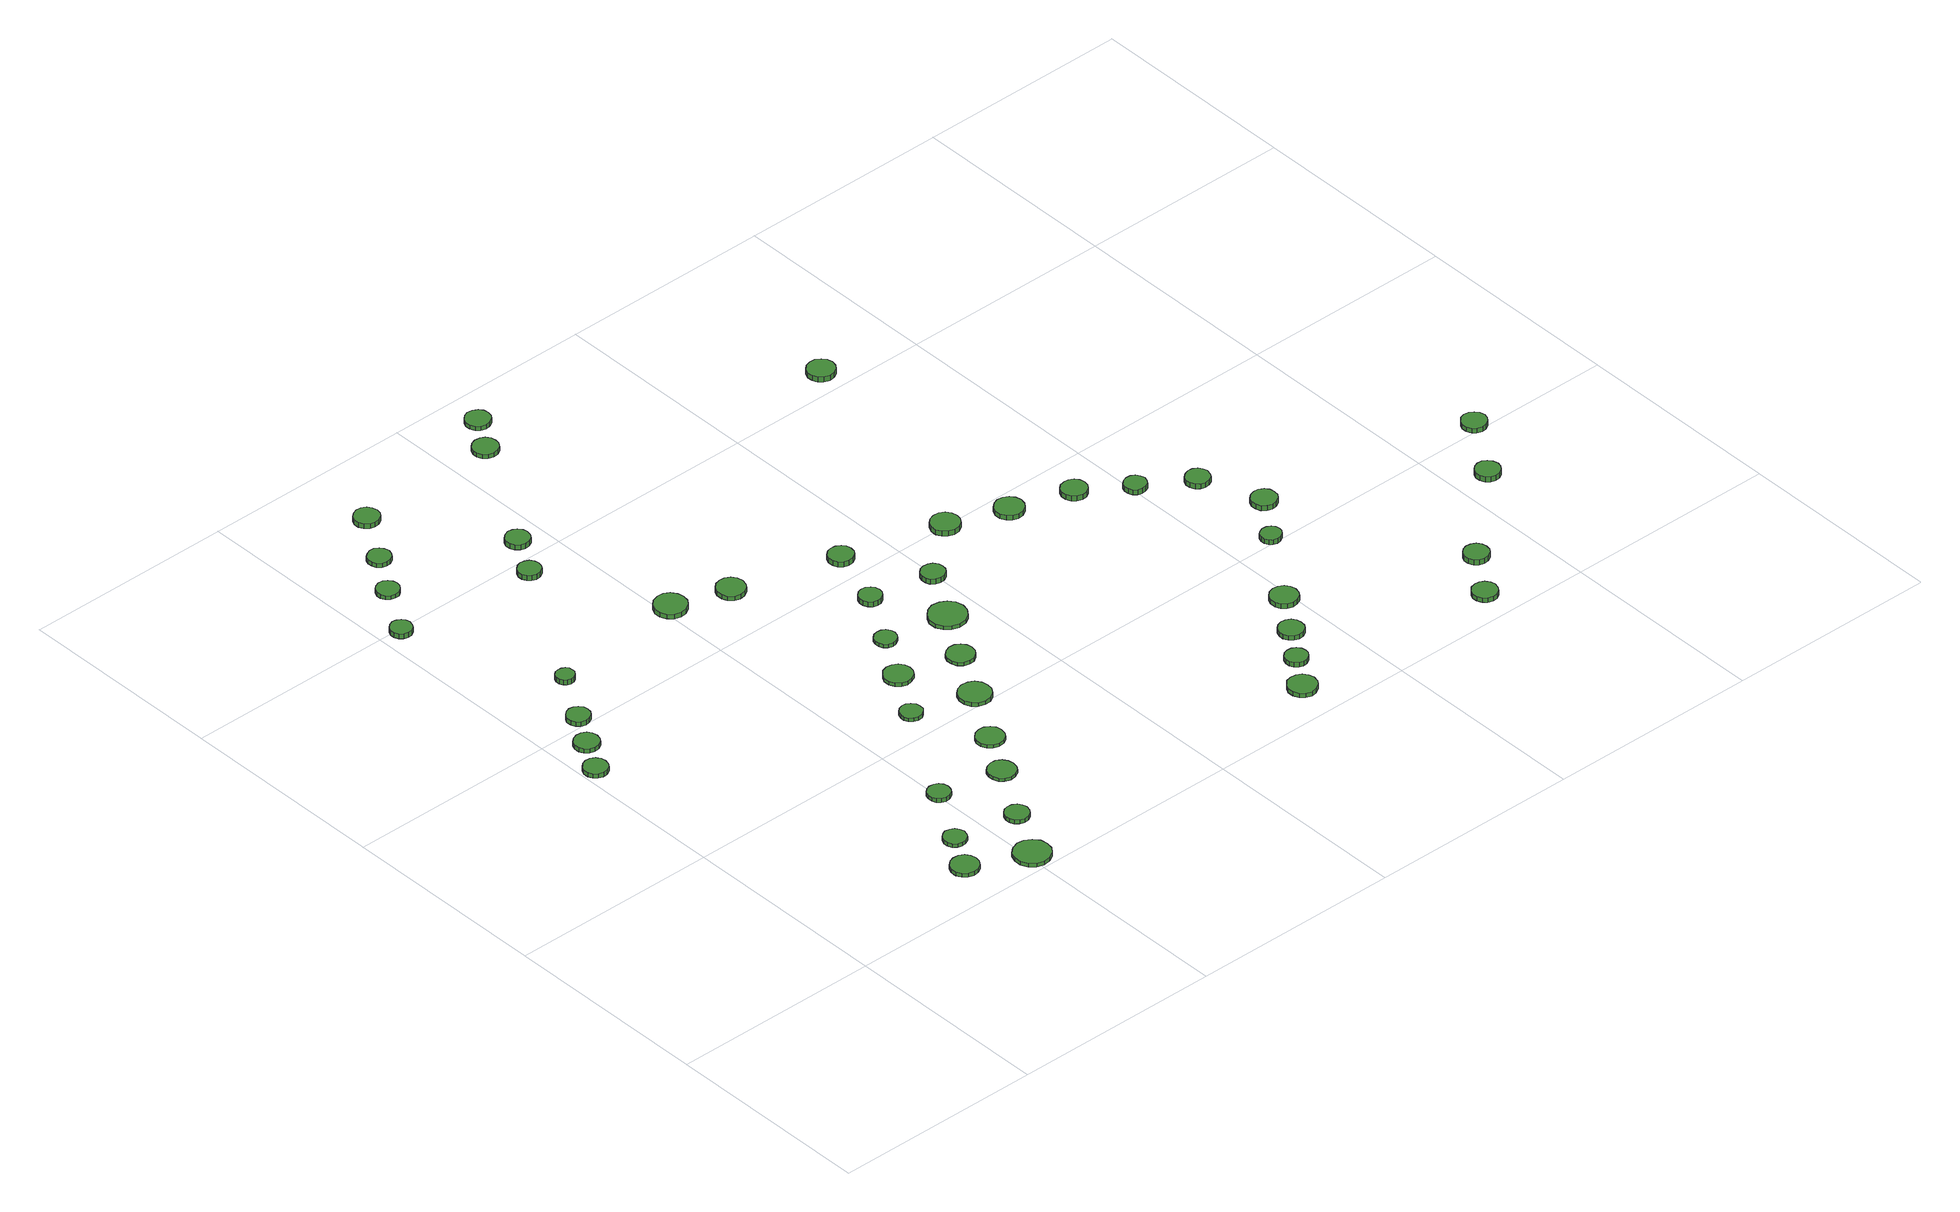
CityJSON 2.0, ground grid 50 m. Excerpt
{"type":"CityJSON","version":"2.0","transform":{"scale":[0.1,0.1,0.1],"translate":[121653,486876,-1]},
"CityObjects":{
"tree1":{"type":"SolitaryVegetationObject","attributes":{"function":"something"},"geometry":[{"type":"MultiSurface","lod":"1","boundaries":[[[0,1,2,3,4,5,6,7,8,9,10,11,12,13,14]],[[15,16,17,18,19,20,21,22,23,24,25,26,27,28,29]],[[0,29,28,1]],[[1,28,27,2]],[[2,27,26,3]],[[3,26,25,4]],[[4,25,24,5]],[[5,24,23,6]],[[6,23,22,7]],[[7,22,21,8]],[[8,21,20,9]],[[9,20,19,10]],[[10,19,18,11]],[[11,18,17,12]],[[12,17,16,13]],[[13,16,15,14]],[[14,15,29,0]]]}]},
"tree2":{"type":"SolitaryVegetationObject","attributes":{"function":"something"},"geometry":[{"type":"MultiSurface","lod":"1","boundaries":[[[30,31,32,33,34,35,36,37,38,39,40,41,42,43,44]],[[45,46,47,48,49,50,51,52,53,54,55,56,57,58,59]],[[30,59,58,31]],[[31,58,57,32]],[[32,57,56,33]],[[33,56,55,34]],[[34,55,54,35]],[[35,54,53,36]],[[36,53,52,37]],[[37,52,51,38]],[[38,51,50,39]],[[39,50,49,40]],[[40,49,48,41]],[[41,48,47,42]],[[42,47,46,43]],[[43,46,45,44]],[[44,45,59,30]]]}]},
"tree3":{"type":"SolitaryVegetationObject","attributes":{"function":"something"},"geometry":[{"type":"MultiSurface","lod":"1","boundaries":[[[60,61,62,63,64,65,66,67,68,69,70,71,72,73,74]],[[75,76,77,78,79,80,81,82,83,84,85,86,87,88,89]],[[60,89,88,61]],[[61,88,87,62]],[[62,87,86,63]],[[63,86,85,64]],[[64,85,84,65]],[[65,84,83,66]],[[66,83,82,67]],[[67,82,81,68]],[[68,81,80,69]],[[69,80,79,70]],[[70,79,78,71]],[[71,78,77,72]],[[72,77,76,73]],[[73,76,75,74]],[[74,75,89,60]]]}]},
"tree4":{"type":"SolitaryVegetationObject","attributes":{"function":"something"},"geometry":[{"type":"MultiSurface","lod":"1","boundaries":[[[90,91,92,93,94,95,96,97,98,99,100,101,102,103,104]],[[105,106,107,108,109,110,111,112,113,114,115,116,117,118,119]],[[90,119,118,91]],[[91,118,117,92]],[[92,117,116,93]],[[93,116,115,94]],[[94,115,114,95]],[[95,114,113,96]],[[96,113,112,97]],[[97,112,111,98]],[[98,111,110,99]],[[99,110,109,100]],[[100,109,108,101]],[[101,108,107,102]],[[102,107,106,103]],[[103,106,105,104]],[[104,105,119,90]]]}]},
"tree5":{"type":"SolitaryVegetationObject","attributes":{"function":"something"},"geometry":[{"type":"MultiSurface","lod":"1","boundaries":[[[120,121,122,123,124,125,126,127,128,129,130,131,132,133,134]],[[135,136,137,138,139,140,141,142,143,144,145,146,147,148,149]],[[120,149,148,121]],[[121,148,147,122]],[[122,147,146,123]],[[123,146,145,124]],[[124,145,144,125]],[[125,144,143,126]],[[126,143,142,127]],[[127,142,141,128]],[[128,141,140,129]],[[129,140,139,130]],[[130,139,138,131]],[[131,138,137,132]],[[132,137,136,133]],[[133,136,135,134]],[[134,135,149,120]]]}]},
"tree6":{"type":"SolitaryVegetationObject","attributes":{"function":"something"},"geometry":[{"type":"MultiSurface","lod":"1","boundaries":[[[150,151,152,153,154,155,156,157,158,159,160,161,162,163,164]],[[165,166,167,168,169,170,171,172,173,174,175,176,177,178,179]],[[150,179,178,151]],[[151,178,177,152]],[[152,177,176,153]],[[153,176,175,154]],[[154,175,174,155]],[[155,174,173,156]],[[156,173,172,157]],[[157,172,171,158]],[[158,171,170,159]],[[159,170,169,160]],[[160,169,168,161]],[[161,168,167,162]],[[162,167,166,163]],[[163,166,165,164]],[[164,165,179,150]]]}]},
"tree7":{"type":"SolitaryVegetationObject","attributes":{"function":"something"},"geometry":[{"type":"MultiSurface","lod":"1","boundaries":[[[180,181,182,183,184,185,186,187,188,189,190,191,192,193,194]],[[195,196,197,198,199,200,201,202,203,204,205,206,207,208,209]],[[180,209,208,181]],[[181,208,207,182]],[[182,207,206,183]],[[183,206,205,184]],[[184,205,204,185]],[[185,204,203,186]],[[186,203,202,187]],[[187,202,201,188]],[[188,201,200,189]],[[189,200,199,190]],[[190,199,198,191]],[[191,198,197,192]],[[192,197,196,193]],[[193,196,195,194]],[[194,195,209,180]]]}]},
"tree8":{"type":"SolitaryVegetationObject","attributes":{"function":"something"},"geometry":[{"type":"MultiSurface","lod":"1","boundaries":[[[210,211,212,213,214,215,216,217,218,219,220,221,222,223,224]],[[225,226,227,228,229,230,231,232,233,234,235,236,237,238,239]],[[210,239,238,211]],[[211,238,237,212]],[[212,237,236,213]],[[213,236,235,214]],[[214,235,234,215]],[[215,234,233,216]],[[216,233,232,217]],[[217,232,231,218]],[[218,231,230,219]],[[219,230,229,220]],[[220,229,228,221]],[[221,228,227,222]],[[222,227,226,223]],[[223,226,225,224]],[[224,225,239,210]]]}]},
"tree9":{"type":"SolitaryVegetationObject","attributes":{"function":"something"},"geometry":[{"type":"MultiSurface","lod":"1","boundaries":[[[240,241,242,243,244,245,246,247,248,249,250,251,252,253,254]],[[255,256,257,258,259,260,261,262,263,264,265,266,267,268,269]],[[240,269,268,241]],[[241,268,267,242]],[[242,267,266,243]],[[243,266,265,244]],[[244,265,264,245]],[[245,264,263,246]],[[246,263,262,247]],[[247,262,261,248]],[[248,261,260,249]],[[249,260,259,250]],[[250,259,258,251]],[[251,258,257,252]],[[252,257,256,253]],[[253,256,255,254]],[[254,255,269,240]]]}]},
"tree10":{"type":"SolitaryVegetationObject","attributes":{"function":"something"},"geometry":[{"type":"MultiSurface","lod":"1","boundaries":[[[270,271,272,273,274,275,276,277,278,279,280,281,282,283,284]],[[285,286,287,288,289,290,291,292,293,294,295,296,297,298,299]],[[270,299,298,271]],[[271,298,297,272]],[[272,297,296,273]],[[273,296,295,274]],[[274,295,294,275]],[[275,294,293,276]],[[276,293,292,277]],[[277,292,291,278]],[[278,291,290,279]],[[279,290,289,280]],[[280,289,288,281]],[[281,288,287,282]],[[282,287,286,283]],[[283,286,285,284]],[[284,285,299,270]]]}]},
"tree11":{"type":"SolitaryVegetationObject","attributes":{"function":"something"},"geometry":[{"type":"MultiSurface","lod":"1","boundaries":[[[300,301,302,303,304,305,306,307,308,309,310,311,312,313,314]],[[315,316,317,318,319,320,321,322,323,324,325,326,327,328,329]],[[300,329,328,301]],[[301,328,327,302]],[[302,327,326,303]],[[303,326,325,304]],[[304,325,324,305]],[[305,324,323,306]],[[306,323,322,307]],[[307,322,321,308]],[[308,321,320,309]],[[309,320,319,310]],[[310,319,318,311]],[[311,318,317,312]],[[312,317,316,313]],[[313,316,315,314]],[[314,315,329,300]]]}]},
"tree12":{"type":"SolitaryVegetationObject","attributes":{"function":"something"},"geometry":[{"type":"MultiSurface","lod":"1","boundaries":[[[330,331,332,333,334,335,336,337,338,339,340,341,342,343,344]],[[345,346,347,348,349,350,351,352,353,354,355,356,357,358,359]],[[330,359,358,331]],[[331,358,357,332]],[[332,357,356,333]],[[333,356,355,334]],[[334,355,354,335]],[[335,354,353,336]],[[336,353,352,337]],[[337,352,351,338]],[[338,351,350,339]],[[339,350,349,340]],[[340,349,348,341]],[[341,348,347,342]],[[342,347,346,343]],[[343,346,345,344]],[[344,345,359,330]]]}]},
"tree13":{"type":"SolitaryVegetationObject","attributes":{"function":"something"},"geometry":[{"type":"MultiSurface","lod":"1","boundaries":[[[360,361,362,363,364,365,366,367,368,369,370,371,372,373,374]],[[375,376,377,378,379,380,381,382,383,384,385,386,387,388,389]],[[360,389,388,361]],[[361,388,387,362]],[[362,387,386,363]],[[363,386,385,364]],[[364,385,384,365]],[[365,384,383,366]],[[366,383,382,367]],[[367,382,381,368]],[[368,381,380,369]],[[369,380,379,370]],[[370,379,378,371]],[[371,378,377,372]],[[372,377,376,373]],[[373,376,375,374]],[[374,375,389,360]]]}]},
"tree14":{"type":"SolitaryVegetationObject","attributes":{"function":"something"},"geometry":[{"type":"MultiSurface","lod":"1","boundaries":[[[390,391,392,393,394,395,396,397,398,399,400,401,402,403,404]],[[405,406,407,408,409,410,411,412,413,414,415,416,417,418,419]],[[390,419,418,391]],[[391,418,417,392]],[[392,417,416,393]],[[393,416,415,394]],[[394,415,414,395]],[[395,414,413,396]],[[396,413,412,397]],[[397,412,411,398]],[[398,411,410,399]],[[399,410,409,400]],[[400,409,408,401]],[[401,408,407,402]],[[402,407,406,403]],[[403,406,405,404]],[[404,405,419,390]]]}]},
"tree15":{"type":"SolitaryVegetationObject","attributes":{"function":"something"},"geometry":[{"type":"MultiSurface","lod":"1","boundaries":[[[420,421,422,423,424,425,426,427,428,429,430,431,432,433,434]],[[435,436,437,438,439,440,441,442,443,444,445,446,447,448,449]],[[420,449,448,421]],[[421,448,447,422]],[[422,447,446,423]],[[423,446,445,424]],[[424,445,444,425]],[[425,444,443,426]],[[426,443,442,427]],[[427,442,441,428]],[[428,441,440,429]],[[429,440,439,430]],[[430,439,438,431]],[[431,438,437,432]],[[432,437,436,433]],[[433,436,435,434]],[[434,435,449,420]]]}]},
"tree16":{"type":"SolitaryVegetationObject","attributes":{"function":"something"},"geometry":[{"type":"MultiSurface","lod":"1","boundaries":[[[450,451,452,453,454,455,456,457,458,459,460,461,462,463,464]],[[465,466,467,468,469,470,471,472,473,474,475,476,477,478,479]],[[450,479,478,451]],[[451,478,477,452]],[[452,477,476,453]],[[453,476,475,454]],[[454,475,474,455]],[[455,474,473,456]],[[456,473,472,457]],[[457,472,471,458]],[[458,471,470,459]],[[459,470,469,460]],[[460,469,468,461]],[[461,468,467,462]],[[462,467,466,463]],[[463,466,465,464]],[[464,465,479,450]]]}]},
"tree17":{"type":"SolitaryVegetationObject","attributes":{"function":"something"},"geometry":[{"type":"MultiSurface","lod":"1","boundaries":[[[480,481,482,483,484,485,486,487,488,489,490,491,492,493,494]],[[495,496,497,498,499,500,501,502,503,504,505,506,507,508,509]],[[480,509,508,481]],[[481,508,507,482]],[[482,507,506,483]],[[483,506,505,484]],[[484,505,504,485]],[[485,504,503,486]],[[486,503,502,487]],[[487,502,501,488]],[[488,501,500,489]],[[489,500,499,490]],[[490,499,498,491]],[[491,498,497,492]],[[492,497,496,493]],[[493,496,495,494]],[[494,495,509,480]]]}]},
"tree18":{"type":"SolitaryVegetationObject","attributes":{"function":"something"},"geometry":[{"type":"MultiSurface","lod":"1","boundaries":[[[510,511,512,513,514,515,516,517,518,519,520,521,522,523,524]],[[525,526,527,528,529,530,531,532,533,534,535,536,537,538,539]],[[510,539,538,511]],[[511,538,537,512]],[[512,537,536,513]],[[513,536,535,514]],[[514,535,534,515]],[[515,534,533,516]],[[516,533,532,517]],[[517,532,531,518]],[[518,531,530,519]],[[519,530,529,520]],[[520,529,528,521]],[[521,528,527,522]],[[522,527,526,523]],[[523,526,525,524]],[[524,525,539,510]]]}]},
"tree19":{"type":"SolitaryVegetationObject","attributes":{"function":"something"},"geometry":[{"type":"MultiSurface","lod":"1","boundaries":[[[540,541,542,543,544,545,546,547,548,549,550,551,552,553,554]],[[555,556,557,558,559,560,561,562,563,564,565,566,567,568,569]],[[540,569,568,541]],[[541,568,567,542]],[[542,567,566,543]],[[543,566,565,544]],[[544,565,564,545]],[[545,564,563,546]],[[546,563,562,547]],[[547,562,561,548]],[[548,561,560,549]],[[549,560,559,550]],[[550,559,558,551]],[[551,558,557,552]],[[552,557,556,553]],[[553,556,555,554]],[[554,555,569,540]]]}]},
"tree20":{"type":"SolitaryVegetationObject","attributes":{"function":"something"},"geometry":[{"type":"MultiSurface","lod":"1","boundaries":[[[570,571,572,573,574,575,576,577,578,579,580,581,582,583,584]],[[585,586,587,588,589,590,591,592,593,594,595,596,597,598,599]],[[570,599,598,571]],[[571,598,597,572]],[[572,597,596,573]],[[573,596,595,574]],[[574,595,594,575]],[[575,594,593,576]],[[576,593,592,577]],[[577,592,591,578]],[[578,591,590,579]],[[579,590,589,580]],[[580,589,588,581]],[[581,588,587,582]],[[582,587,586,583]],[[583,586,585,584]],[[584,585,599,570]]]}]},
"tree21":{"type":"SolitaryVegetationObject","attributes":{"function":"something"},"geometry":[{"type":"MultiSurface","lod":"1","boundaries":[[[600,601,602,603,604,605,606,607,608,609,610,611,612,613,614]],[[615,616,617,618,619,620,621,622,623,624,625,626,627,628,629]],[[600,629,628,601]],[[601,628,627,602]],[[602,627,626,603]],[[603,626,625,604]],[[604,625,624,605]],[[605,624,623,606]],[[606,623,622,607]],[[607,622,621,608]],[[608,621,620,609]],[[609,620,619,610]],[[610,619,618,611]],[[611,618,617,612]],[[612,617,616,613]],[[613,616,615,614]],[[614,615,629,600]]]}]},
"tree22":{"type":"SolitaryVegetationObject","attributes":{"function":"something"},"geometry":[{"type":"MultiSurface","lod":"1","boundaries":[[[630,631,632,633,634,635,636,637,638,639,640,641,642,643,644]],[[645,646,647,648,649,650,651,652,653,654,655,656,657,658,659]],[[630,659,658,631]],[[631,658,657,632]],[[632,657,656,633]],[[633,656,655,634]],[[634,655,654,635]],[[635,654,653,636]],[[636,653,652,637]],[[637,652,651,638]],[[638,651,650,639]],[[639,650,649,640]],[[640,649,648,641]],[[641,648,647,642]],[[642,647,646,643]],[[643,646,645,644]],[[644,645,659,630]]]}]},
"tree23":{"type":"SolitaryVegetationObject","attributes":{"function":"something"},"geometry":[{"type":"MultiSurface","lod":"1","boundaries":[[[660,661,662,663,664,665,666,667,668,669,670,671,672,673,674]],[[675,676,677,678,679,680,681,682,683,684,685,686,687,688,689]],[[660,689,688,661]],[[661,688,687,662]],[[662,687,686,663]],[[663,686,685,664]],[[664,685,684,665]],[[665,684,683,666]],[[666,683,682,667]],[[667,682,681,668]],[[668,681,680,669]],[[669,680,679,670]],[[670,679,678,671]],[[671,678,677,672]],[[672,677,676,673]],[[673,676,675,674]],[[674,675,689,660]]]}]},
"tree24":{"type":"SolitaryVegetationObject","attributes":{"function":"something"},"geometry":[{"type":"MultiSurface","lod":"1","boundaries":[[[690,691,692,693,694,695,696,697,698,699,700,701,702,703,704]],[[705,706,707,708,709,710,711,712,713,714,715,716,717,718,719]],[[690,719,718,691]],[[691,718,717,692]],[[692,717,716,693]],[[693,716,715,694]],[[694,715,714,695]],[[695,714,713,696]],[[696,713,712,697]],[[697,712,711,698]],[[698,711,710,699]],[[699,710,709,700]],[[700,709,708,701]],[[701,708,707,702]],[[702,707,706,703]],[[703,706,705,704]],[[704,705,719,690]]]}]},
"tree25":{"type":"SolitaryVegetationObject","attributes":{"function":"something"},"geometry":[{"type":"MultiSurface","lod":"1","boundaries":[[[720,721,722,723,724,725,726,727,728,729,730,731,732,733,734]],[[735,736,737,738,739,740,741,742,743,744,745,746,747,748,749]],[[720,749,748,721]],[[721,748,747,722]],[[722,747,746,723]],[[723,746,745,724]],[[724,745,744,725]],[[725,744,743,726]],[[726,743,742,727]],[[727,742,741,728]],[[728,741,740,729]],[[729,740,739,730]],[[730,739,738,731]],[[731,738,737,732]],[[732,737,736,733]],[[733,736,735,734]],[[734,735,749,720]]]}]},
"tree26":{"type":"SolitaryVegetationObject","attributes":{"function":"something"},"geometry":[{"type":"MultiSurface","lod":"1","boundaries":[[[750,751,752,753,754,755,756,757,758,759,760,761,762,763,764]],[[765,766,767,768,769,770,771,772,773,774,775,776,777,778,779]],[[750,779,778,751]],[[751,778,777,752]],[[752,777,776,753]],[[753,776,775,754]],[[754,775,774,755]],[[755,774,773,756]],[[756,773,772,757]],[[757,772,771,758]],[[758,771,770,759]],[[759,770,769,760]],[[760,769,768,761]],[[761,768,767,762]],[[762,767,766,763]],[[763,766,765,764]],[[764,765,779,750]]]}]},
"tree27":{"type":"SolitaryVegetationObject","attributes":{"function":"something"},"geometry":[{"type":"MultiSurface","lod":"1","boundaries":[[[780,781,782,783,784,785,786,787,788,789,790,791,792,793,794]],[[795,796,797,798,799,800,801,802,803,804,805,806,807,808,809]],[[780,809,808,781]],[[781,808,807,782]],[[782,807,806,783]],[[783,806,805,784]],[[784,805,804,785]],[[785,804,803,786]],[[786,803,802,787]],[[787,802,801,788]],[[788,801,800,789]],[[789,800,799,790]],[[790,799,798,791]],[[791,798,797,792]],[[792,797,796,793]],[[793,796,795,794]],[[794,795,809,780]]]}]},
"tree28":{"type":"SolitaryVegetationObject","attributes":{"function":"something"},"geometry":[{"type":"MultiSurface","lod":"1","boundaries":[[[810,811,812,813,814,815,816,817,818,819,820,821,822,823,824]],[[825,826,827,828,829,830,831,832,833,834,835,836,837,838,839]],[[810,839,838,811]],[[811,838,837,812]],[[812,837,836,813]],[[813,836,835,814]],[[814,835,834,815]],[[815,834,833,816]],[[816,833,832,817]],[[817,832,831,818]],[[818,831,830,819]],[[819,830,829,820]],[[820,829,828,821]],[[821,828,827,822]],[[822,827,826,823]],[[823,826,825,824]],[[824,825,839,810]]]}]},
"tree29":{"type":"SolitaryVegetationObject","attributes":{"function":"something"},"geometry":[{"type":"MultiSurface","lod":"1","boundaries":[[[840,841,842,843,844,845,846,847,848,849,850,851,852,853,854]],[[855,856,857,858,859,860,861,862,863,864,865,866,867,868,869]],[[840,869,868,841]],[[841,868,867,842]],[[842,867,866,843]],[[843,866,865,844]],[[844,865,864,845]],[[845,864,863,846]],[[846,863,862,847]],[[847,862,861,848]],[[848,861,860,849]],[[849,860,859,850]],[[850,859,858,851]],[[851,858,857,852]],[[852,857,856,853]],[[853,856,855,854]],[[854,855,869,840]]]}]},
"tree30":{"type":"SolitaryVegetationObject","attributes":{"function":"something"},"geometry":[{"type":"MultiSurface","lod":"1","boundaries":[[[870,871,872,873,874,875,876,877,878,879,880,881,882,883,884]],[[885,886,887,888,889,890,891,892,893,894,895,896,897,898,899]],[[870,899,898,871]],[[871,898,897,872]],[[872,897,896,873]],[[873,896,895,874]],[[874,895,894,875]],[[875,894,893,876]],[[876,893,892,877]],[[877,892,891,878]],[[878,891,890,879]],[[879,890,889,880]],[[880,889,888,881]],[[881,888,887,882]],[[882,887,886,883]],[[883,886,885,884]],[[884,885,899,870]]]}]},
"tree31":{"type":"SolitaryVegetationObject","attributes":{"function":"something"},"geometry":[{"type":"MultiSurface","lod":"1","boundaries":[[[900,901,902,903,904,905,906,907,908,909,910,911,912,913,914]],[[915,916,917,918,919,920,921,922,923,924,925,926,927,928,929]],[[900,929,928,901]],[[901,928,927,902]],[[902,927,926,903]],[[903,926,925,904]],[[904,925,924,905]],[[905,924,923,906]],[[906,923,922,907]],[[907,922,921,908]],[[908,921,920,909]],[[909,920,919,910]],[[910,919,918,911]],[[911,918,917,912]],[[912,917,916,913]],[[913,916,915,914]],[[914,915,929,900]]]}]},
"tree32":{"type":"SolitaryVegetationObject","attributes":{"function":"something"},"geometry":[{"type":"MultiSurface","lod":"1","boundaries":[[[930,931,932,933,934,935,936,937,938,939,940,941,942,943,944]],[[945,946,947,948,949,950,951,952,953,954,955,956,957,958,959]],[[930,959,958,931]],[[931,958,957,932]],[[932,957,956,933]],[[933,956,955,934]],[[934,955,954,935]],[[935,954,953,936]],[[936,953,952,937]],[[937,952,951,938]],[[938,951,950,939]],[[939,950,949,940]],[[940,949,948,941]],[[941,948,947,942]],[[942,947,946,943]],[[943,946,945,944]],[[944,945,959,930]]]}]},
"tree33":{"type":"SolitaryVegetationObject","attributes":{"function":"something"},"geometry":[{"type":"MultiSurface","lod":"1","boundaries":[[[960,961,962,963,964,965,966,967,968,969,970,971,972,973,974]],[[975,976,977,978,979,980,981,982,983,984,985,986,987,988,989]],[[960,989,988,961]],[[961,988,987,962]],[[962,987,986,963]],[[963,986,985,964]],[[964,985,984,965]],[[965,984,983,966]],[[966,983,982,967]],[[967,982,981,968]],[[968,981,980,969]],[[969,980,979,970]],[[970,979,978,971]],[[971,978,977,972]],[[972,977,976,973]],[[973,976,975,974]],[[974,975,989,960]]]}]},
"tree34":{"type":"SolitaryVegetationObject","attributes":{"function":"something"},"geometry":[{"type":"MultiSurface","lod":"1","boundaries":[[[990,991,992,993,994,995,996,997,998,999,1000,1001,1002,1003,1004]],[[1005,1006,1007,1008,1009,1010,1011,1012,1013,1014,1015,1016,1017,1018,1019]],[[990,1019,1018,991]],[[991,1018,1017,992]],[[992,1017,1016,993]],[[993,1016,1015,994]],[[994,1015,1014,995]],[[995,1014,1013,996]],[[996,1013,1012,997]],[[997,1012,1011,998]],[[998,1011,1010,999]],[[999,1010,1009,1000]],[[1000,1009,1008,1001]],[[1001,1008,1007,1002]],[[1002,1007,1006,1003]],[[1003,1006,1005,1004]],[[1004,1005,1019,990]]]}]},
"tree35":{"type":"SolitaryVegetationObject","attributes":{"function":"something"},"geometry":[{"type":"MultiSurface","lod":"1","boundaries":[[[1020,1021,1022,1023,1024,1025,1026,1027,1028,1029,1030,1031,1032,1033,1034]],[[1035,1036,1037,1038,1039,1040,1041,1042,1043,1044,1045,1046,1047,1048,1049]],[[1020,1049,1048,1021]],[[1021,1048,1047,1022]],[[1022,1047,1046,1023]],[[1023,1046,1045,1024]],[[1024,1045,1044,1025]],[[1025,1044,1043,1026]],[[1026,1043,1042,1027]],[[1027,1042,1041,1028]],[[1028,1041,1040,1029]],[[1029,1040,1039,1030]],[[1030,1039,1038,1031]],[[1031,1038,1037,1032]],[[1032,1037,1036,1033]],[[1033,1036,1035,1034]],[[1034,1035,1049,1020]]]}]},
"tree36":{"type":"SolitaryVegetationObject","attributes":{"function":"something"},"geometry":[{"type":"MultiSurface","lod":"1","boundaries":[[[1050,1051,1052,1053,1054,1055,1056,1057,1058,1059,1060,1061,1062,1063,1064]],[[1065,1066,1067,1068,1069,1070,1071,1072,1073,1074,1075,1076,1077,1078,1079]],[[1050,1079,1078,1051]],[[1051,1078,1077,1052]],[[1052,1077,1076,1053]],[[1053,1076,1075,1054]],[[1054,1075,1074,1055]],[[1055,1074,1073,1056]],[[1056,1073,1072,1057]],[[1057,1072,1071,1058]],[[1058,1071,1070,1059]],[[1059,1070,1069,1060]],[[1060,1069,1068,1061]],[[1061,1068,1067,1062]],[[1062,1067,1066,1063]],[[1063,1066,1065,1064]],[[1064,1065,1079,1050]]]}]},
"tree37":{"type":"SolitaryVegetationObject","attributes":{"function":"something"},"geometry":[{"type":"MultiSurface","lod":"1","boundaries":[[[1080,1081,1082,1083,1084,1085,1086,1087,1088,1089,1090,1091,1092,1093,1094]],[[1095,1096,1097,1098,1099,1100,1101,1102,1103,1104,1105,1106,1107,1108,1109]],[[1080,1109,1108,1081]],[[1081,1108,1107,1082]],[[1082,1107,1106,1083]],[[1083,1106,1105,1084]],[[1084,1105,1104,1085]],[[1085,1104,1103,1086]],[[1086,1103,1102,1087]],[[1087,1102,1101,1088]],[[1088,1101,1100,1089]],[[1089,1100,1099,1090]],[[1090,1099,1098,1091]],[[1091,1098,1097,1092]],[[1092,1097,1096,1093]],[[1093,1096,1095,1094]],[[1094,1095,1109,1080]]]}]},
"tree38":{"type":"SolitaryVegetationObject","attributes":{"function":"something"},"geometry":[{"type":"MultiSurface","lod":"1","boundaries":[[[1110,1111,1112,1113,1114,1115,1116,1117,1118,1119,1120,1121,1122,1123,1124]],[[1125,1126,1127,1128,1129,1130,1131,1132,1133,1134,1135,1136,1137,1138,1139]],[[1110,1139,1138,1111]],[[1111,1138,1137,1112]],[[1112,1137,1136,1113]],[[1113,1136,1135,1114]],[[1114,1135,1134,1115]],[[1115,1134,1133,1116]],[[1116,1133,1132,1117]],[[1117,1132,1131,1118]],[[1118,1131,1130,1119]],[[1119,1130,1129,1120]],[[1120,1129,1128,1121]],[[1121,1128,1127,1122]],[[1122,1127,1126,1123]],[[1123,1126,1125,1124]],[[1124,1125,1139,1110]]]}]},
"tree39":{"type":"SolitaryVegetationObject","attributes":{"function":"something"},"geometry":[{"type":"MultiSurface","lod":"1","boundaries":[[[1140,1141,1142,1143,1144,1145,1146,1147,1148,1149,1150,1151,1152,1153,1154]],[[1155,1156,1157,1158,1159,1160,1161,1162,1163,1164,1165,1166,1167,1168,1169]],[[1140,1169,1168,1141]],[[1141,1168,1167,1142]],[[1142,1167,1166,1143]],[[1143,1166,1165,1144]],[[1144,1165,1164,1145]],[[1145,1164,1163,1146]],[[1146,1163,1162,1147]],[[1147,1162,1161,1148]],[[1148,1161,1160,1149]],[[1149,1160,1159,1150]],[[1150,1159,1158,1151]],[[1151,1158,1157,1152]],[[1152,1157,1156,1153]],[[1153,1156,1155,1154]],[[1154,1155,1169,1140]]]}]},
"tree40":{"type":"SolitaryVegetationObject","attributes":{"function":"something"},"geometry":[{"type":"MultiSurface","lod":"1","boundaries":[[[1170,1171,1172,1173,1174,1175,1176,1177,1178,1179,1180,1181,1182,1183,1184]],[[1185,1186,1187,1188,1189,1190,1191,1192,1193,1194,1195,1196,1197,1198,1199]],[[1170,1199,1198,1171]],[[1171,1198,1197,1172]],[[1172,1197,1196,1173]],[[1173,1196,1195,1174]],[[1174,1195,1194,1175]],[[1175,1194,1193,1176]],[[1176,1193,1192,1177]],[[1177,1192,1191,1178]],[[1178,1191,1190,1179]],[[1179,1190,1189,1180]],[[1180,1189,1188,1181]],[[1181,1188,1187,1182]],[[1182,1187,1186,1183]],[[1183,1186,1185,1184]],[[1184,1185,1199,1170]]]}]},
"tree41":{"type":"SolitaryVegetationObject","attributes":{"function":"something"},"geometry":[{"type":"MultiSurface","lod":"1","boundaries":[[[1200,1201,1202,1203,1204,1205,1206,1207,1208,1209,1210,1211,1212,1213,1214]],[[1215,1216,1217,1218,1219,1220,1221,1222,1223,1224,1225,1226,1227,1228,1229]],[[1200,1229,1228,1201]],[[1201,1228,1227,1202]],[[1202,1227,1226,1203]],[[1203,1226,1225,1204]],[[1204,1225,1224,1205]],[[1205,1224,1223,1206]],[[1206,1223,1222,1207]],[[1207,1222,1221,1208]],[[1208,1221,1220,1209]],[[1209,1220,1219,1210]],[[1210,1219,1218,1211]],[[1211,1218,1217,1212]],[[1212,1217,1216,1213]],[[1213,1216,1215,1214]],[[1214,1215,1229,1200]]]}]},
"tree42":{"type":"SolitaryVegetationObject","attributes":{"function":"something"},"geometry":[{"type":"MultiSurface","lod":"1","boundaries":[[[1230,1231,1232,1233,1234,1235,1236,1237,1238,1239,1240,1241,1242,1243,1244]],[[1245,1246,1247,1248,1249,1250,1251,1252,1253,1254,1255,1256,1257,1258,1259]],[[1230,1259,1258,1231]],[[1231,1258,1257,1232]],[[1232,1257,1256,1233]],[[1233,1256,1255,1234]],[[1234,1255,1254,1235]],[[1235,1254,1253,1236]],[[1236,1253,1252,1237]],[[1237,1252,1251,1238]],[[1238,1251,1250,1239]],[[1239,1250,1249,1240]],[[1240,1249,1248,1241]],[[1241,1248,1247,1242]],[[1242,1247,1246,1243]],[[1243,1246,1245,1244]],[[1244,1245,1259,1230]]]}]},
"tree43":{"type":"SolitaryVegetationObject","attributes":{"function":"something"},"geometry":[{"type":"MultiSurface","lod":"1","boundaries":[[[1260,1261,1262,1263,1264,1265,1266,1267,1268,1269,1270,1271,1272,1273,1274]],[[1275,1276,1277,1278,1279,1280,1281,1282,1283,1284,1285,1286,1287,1288,1289]],[[1260,1289,1288,1261]],[[1261,1288,1287,1262]],[[1262,1287,1286,1263]],[[1263,1286,1285,1264]],[[1264,1285,1284,1265]],[[1265,1284,1283,1266]],[[1266,1283,1282,1267]],[[1267,1282,1281,1268]],[[1268,1281,1280,1269]],[[1269,1280,1279,1270]],[[1270,1279,1278,1271]],[[1271,1278,1277,1272]],[[1272,1277,1276,1273]],[[1273,1276,1275,1274]],[[1274,1275,1289,1260]]]}]},
"tree44":{"type":"SolitaryVegetationObject","attributes":{"function":"something"},"geometry":[{"type":"MultiSurface","lod":"1","boundaries":[[[1290,1291,1292,1293,1294,1295,1296,1297,1298,1299,1300,1301,1302,1303,1304]],[[1305,1306,1307,1308,1309,1310,1311,1312,1313,1314,1315,1316,1317,1318,1319]],[[1290,1319,1318,1291]],[[1291,1318,1317,1292]],[[1292,1317,1316,1293]],[[1293,1316,1315,1294]],[[1294,1315,1314,1295]],[[1295,1314,1313,1296]],[[1296,1313,1312,1297]],[[1297,1312,1311,1298]],[[1298,1311,1310,1299]],[[1299,1310,1309,1300]],[[1300,1309,1308,1301]],[[1301,1308,1307,1302]],[[1302,1307,1306,1303]],[[1303,1306,1305,1304]],[[1304,1305,1319,1290]]]}]},
"tree45":{"type":"SolitaryVegetationObject","attributes":{"function":"something"},"geometry":[{"type":"MultiSurface","lod":"1","boundaries":[[[1320,1321,1322,1323,1324,1325,1326,1327,1328,1329,1330,1331,1332,1333,1334]],[[1335,1336,1337,1338,1339,1340,1341,1342,1343,1344,1345,1346,1347,1348,1349]],[[1320,1349,1348,1321]],[[1321,1348,1347,1322]],[[1322,1347,1346,1323]],[[1323,1346,1345,1324]],[[1324,1345,1344,1325]],[[1325,1344,1343,1326]],[[1326,1343,1342,1327]],[[1327,1342,1341,1328]],[[1328,1341,1340,1329]],[[1329,1340,1339,1330]],[[1330,1339,1338,1331]],[[1331,1338,1337,1332]],[[1332,1337,1336,1333]],[[1333,1336,1335,1334]],[[1334,1335,1349,1320]]]}]},
"tree46":{"type":"SolitaryVegetationObject","attributes":{"function":"something"},"geometry":[{"type":"MultiSurface","lod":"1","boundaries":[[[1350,1351,1352,1353,1354,1355,1356,1357,1358,1359,1360,1361,1362,1363,1364]],[[1365,1366,1367,1368,1369,1370,1371,1372,1373,1374,1375,1376,1377,1378,1379]],[[1350,1379,1378,1351]],[[1351,1378,1377,1352]],[[1352,1377,1376,1353]],[[1353,1376,1375,1354]],[[1354,1375,1374,1355]],[[1355,1374,1373,1356]],[[1356,1373,1372,1357]],[[1357,1372,1371,1358]],[[1358,1371,1370,1359]],[[1359,1370,1369,1360]],[[1360,1369,1368,1361]],[[1361,1368,1367,1362]],[[1362,1367,1366,1363]],[[1363,1366,1365,1364]],[[1364,1365,1379,1350]]]}]}
},
"vertices":[
[61,870,17],[59,881,17],[52,891,17],[42,897,17],[30,898,17],[19,894,17],[11,886,17],[6,876,17],[6,864,17],[11,854,17],[19,846,17],[30,842,17],[42,843,17],[52,849,17],[59,859,17],[59,859,6],[52,849,6],[42,843,6],[30,842,6],[19,846,6],[11,854,6],[6,864,6],[6,876,6],[11,886,6],[19,894,6],[30,898,6],[42,897,6],[52,891,6],[59,881,6],[61,870,6],
[106,946,17],[104,958,17],[97,968,17],[86,974,17],[74,975,17],[63,971,17],[54,963,17],[49,952,17],[49,940,17],[54,930,17],[63,921,17],[74,918,17],[86,919,17],[97,925,17],[104,935,17],[104,935,6],[97,925,6],[86,919,6],[74,918,6],[63,921,6],[54,930,6],[49,940,6],[49,952,6],[54,963,6],[63,971,6],[74,975,6],[86,974,6],[97,968,6],[104,958,6],[106,946,6],
[409,109,16],[406,122,16],[399,133,16],[387,140,16],[374,141,16],[361,137,16],[351,128,16],[345,116,16],[345,102,16],[351,90,16],[361,81,16],[374,77,16],[387,78,16],[399,85,16],[406,96,16],[406,96,6],[399,85,6],[387,78,6],[374,77,6],[361,81,6],[351,90,6],[345,102,6],[345,116,6],[351,128,6],[361,137,6],[374,141,6],[387,140,6],[399,133,6],[406,122,6],[409,109,6],
[151,1024,18],[149,1035,18],[142,1044,18],[133,1049,18],[122,1051,18],[111,1047,18],[103,1040,18],[98,1030,18],[98,1018,18],[103,1008,18],[111,1001,18],[122,997,18],[133,999,18],[142,1004,18],[149,1013,18],[149,1013,6],[142,1004,6],[133,999,6],[122,997,6],[111,1001,6],[103,1008,6],[98,1018,6],[98,1030,6],[103,1040,6],[111,1047,6],[122,1051,6],[133,1049,6],[142,1044,6],[149,1035,6],[151,1024,6],
[452,193,16],[449,204,16],[443,213,16],[433,218,16],[422,220,16],[412,216,16],[404,209,16],[399,199,16],[399,188,16],[404,177,16],[412,170,16],[422,167,16],[433,168,16],[443,173,16],[449,182,16],[449,182,7],[443,173,7],[433,168,7],[422,167,7],[412,170,7],[404,177,7],[399,188,7],[399,199,7],[404,209,7],[412,216,7],[422,220,7],[433,218,7],[443,213,7],[449,204,7],[452,193,7],
[76,1491,19],[74,1501,19],[68,1509,19],[59,1514,19],[49,1516,19],[39,1512,19],[31,1505,19],[27,1496,19],[27,1486,19],[31,1476,19],[39,1469,19],[49,1466,19],[59,1467,19],[68,1472,19],[74,1481,19],[74,1481,6],[68,1472,6],[59,1467,6],[49,1466,6],[39,1469,6],[31,1476,6],[27,1486,6],[27,1496,6],[31,1505,6],[39,1512,6],[49,1516,6],[59,1514,6],[68,1509,6],[74,1501,6],[76,1491,6],
[552,48,15],[549,65,15],[538,79,15],[523,88,15],[506,90,15],[489,84,15],[476,73,15],[469,57,15],[469,39,15],[476,23,15],[489,11,15],[506,6,15],[523,8,15],[538,16,15],[549,31,15],[549,31,6],[538,16,6],[523,8,6],[506,6,6],[489,11,6],[476,23,6],[469,39,6],[469,57,6],[476,73,6],[489,84,6],[506,90,6],[523,88,6],[538,79,6],[549,65,6],[552,48,6],
[212,1138,24],[211,1147,24],[205,1154,24],[198,1158,24],[189,1159,24],[180,1157,24],[174,1151,24],[170,1143,24],[170,1134,24],[174,1126,24],[180,1120,24],[189,1117,24],[198,1118,24],[205,1122,24],[211,1130,24],[211,1130,11],[205,1122,11],[198,1118,11],[189,1117,11],[180,1120,11],[174,1126,11],[170,1134,11],[170,1143,11],[174,1151,11],[180,1157,11],[189,1159,11],[198,1158,11],[205,1154,11],[211,1147,11],[212,1138,11],
[529,328,17],[527,339,17],[521,348,17],[511,353,17],[500,354,17],[490,351,17],[482,344,17],[478,334,17],[478,323,17],[482,313,17],[490,306,17],[500,302,17],[511,303,17],[521,309,17],[527,318,17],[527,318,7],[521,309,7],[511,303,7],[500,302,7],[490,306,7],[482,313,7],[478,323,7],[478,334,7],[482,344,7],[490,351,7],[500,354,7],[511,353,7],[521,348,7],[527,339,7],[529,328,7],
[148,1609,16],[146,1620,16],[139,1629,16],[130,1635,16],[119,1636,16],[108,1632,16],[100,1625,16],[95,1615,16],[95,1604,16],[100,1594,16],[108,1586,16],[119,1583,16],[130,1584,16],[139,1590,16],[146,1599,16],[146,1599,6],[139,1590,6],[130,1584,6],[119,1583,6],[108,1586,6],[100,1594,6],[95,1604,6],[95,1615,6],[100,1625,6],[108,1632,6],[119,1636,6],[130,1635,6],[139,1629,6],[146,1620,6],[148,1609,6],
[604,168,16],[601,179,16],[595,188,16],[585,194,16],[573,195,16],[562,192,16],[554,184,16],[549,173,16],[549,162,16],[554,151,16],[562,144,16],[573,140,16],[585,141,16],[595,147,16],[601,156,16],[601,156,6],[595,147,6],[585,141,6],[573,140,6],[562,144,6],[554,151,6],[549,162,6],[549,173,6],[554,184,6],[562,192,6],[573,195,6],[585,194,6],[595,188,6],[601,179,6],[604,168,6],
[209,1702,17],[206,1713,17],[200,1722,17],[190,1728,17],[179,1729,17],[169,1725,17],[160,1718,17],[156,1708,17],[156,1697,17],[160,1687,17],[169,1679,17],[179,1676,17],[190,1677,17],[200,1683,17],[206,1692,17],[206,1692,6],[200,1683,6],[190,1677,6],[179,1676,6],[169,1679,6],[160,1687,6],[156,1697,6],[156,1708,6],[160,1718,6],[169,1725,6],[179,1729,6],[190,1728,6],[200,1722,6],[206,1713,6],[209,1702,6],
[684,298,15],[681,311,15],[674,322,15],[662,329,15],[649,330,15],[636,326,15],[626,317,15],[621,305,15],[621,292,15],[626,279,15],[636,271,15],[649,266,15],[662,268,15],[674,274,15],[681,285,15],[681,285,7],[674,274,7],[662,268,7],[649,266,7],[636,271,7],[626,279,7],[621,292,7],[621,305,7],[626,317,7],[636,326,7],[649,330,7],[662,329,7],[674,322,7],[681,311,7],[684,298,7],
[284,1821,17],[281,1833,17],[274,1843,17],[263,1849,17],[251,1850,17],[240,1846,17],[230,1838,17],[225,1827,17],[225,1815,17],[230,1804,17],[240,1795,17],[251,1792,17],[263,1793,17],[274,1799,17],[281,1809,17],[281,1809,5],[274,1799,5],[263,1793,5],[251,1792,5],[240,1795,5],[230,1804,5],[225,1815,5],[225,1827,5],[230,1838,5],[240,1846,5],[251,1850,5],[263,1849,5],[274,1843,5],[281,1833,5],[284,1821,5],
[671,571,16],[669,581,16],[662,590,16],[653,596,16],[642,597,16],[632,593,16],[624,586,16],[620,576,16],[620,566,16],[624,556,16],[632,549,16],[642,545,16],[653,546,16],[662,552,16],[669,560,16],[669,560,7],[662,552,7],[653,546,7],[642,545,7],[632,549,7],[624,556,7],[620,566,7],[620,576,7],[624,586,7],[632,593,7],[642,597,7],[653,596,7],[662,590,7],[669,581,7],[671,571,7],
[406,1457,22],[404,1468,22],[398,1477,22],[388,1482,22],[377,1484,22],[367,1480,22],[359,1473,22],[354,1463,22],[354,1452,22],[359,1442,22],[367,1435,22],[377,1431,22],[388,1432,22],[398,1438,22],[404,1447,22],[404,1447,9],[398,1438,9],[388,1432,9],[377,1431,9],[367,1435,9],[359,1442,9],[354,1452,9],[354,1463,9],[359,1473,9],[367,1480,9],[377,1484,9],[388,1482,9],[398,1477,9],[404,1468,9],[406,1457,9],
[742,399,15],[740,412,15],[732,423,15],[720,430,15],[707,431,15],[694,427,15],[684,418,15],[678,406,15],[678,392,15],[684,380,15],[694,371,15],[707,367,15],[720,368,15],[732,375,15],[740,386,15],[740,386,7],[732,375,7],[720,368,7],[707,367,7],[694,371,7],[684,380,7],[678,392,7],[678,406,7],[684,418,7],[694,427,7],[707,431,7],[720,430,7],[732,423,7],[740,412,7],[742,399,7],
[556,1175,18],[553,1190,18],[544,1203,18],[531,1211,18],[515,1212,18],[500,1207,18],[489,1197,18],[482,1183,18],[482,1167,18],[489,1153,18],[500,1142,18],[515,1138,18],[531,1139,18],[544,1147,18],[553,1160,18],[553,1160,6],[544,1147,6],[531,1139,6],[515,1138,6],[500,1142,6],[489,1153,6],[482,1167,6],[482,1183,6],[489,1197,6],[500,1207,6],[515,1212,6],[531,1211,6],[544,1203,6],[553,1190,6],[556,1175,6],
[464,1556,18],[462,1567,18],[455,1577,18],[445,1582,18],[434,1584,18],[423,1580,18],[414,1572,18],[409,1562,18],[409,1550,18],[414,1540,18],[423,1532,18],[434,1528,18],[445,1530,18],[455,1535,18],[462,1545,18],[462,1545,5],[455,1535,5],[445,1530,5],[434,1528,5],[423,1532,5],[414,1540,5],[409,1550,5],[409,1562,5],[414,1572,5],[423,1580,5],[434,1584,5],[445,1582,5],[455,1577,5],[462,1567,5],[464,1556,5],
[743,683,16],[741,696,16],[733,707,16],[721,714,16],[707,716,16],[694,712,16],[684,702,16],[678,690,16],[678,676,16],[684,664,16],[694,654,16],[707,650,16],[721,652,16],[733,658,16],[741,670,16],[741,670,7],[733,658,7],[721,652,7],[707,650,7],[694,654,7],[684,664,7],[678,676,7],[678,690,7],[684,702,7],[694,712,7],[707,716,7],[721,714,7],[733,707,7],[741,696,7],[743,683,7],
[822,529,17],[819,544,17],[810,557,17],[797,564,17],[781,566,17],[766,561,17],[755,551,17],[749,537,17],[749,521,17],[755,507,17],[766,497,17],[781,492,17],[797,493,17],[810,501,17],[819,514,17],[819,514,7],[810,501,7],[797,493,7],[781,492,7],[766,497,7],[755,507,7],[749,521,7],[749,537,7],[755,551,7],[766,561,7],[781,566,7],[797,564,7],[810,557,7],[819,544,7],[822,529,7],
[685,1135,16],[682,1149,16],[674,1160,16],[662,1167,16],[649,1168,16],[636,1164,16],[625,1154,16],[620,1142,16],[620,1128,16],[625,1116,16],[636,1106,16],[649,1102,16],[662,1104,16],[674,1111,16],[682,1122,16],[682,1122,5],[674,1111,5],[662,1104,5],[649,1102,5],[636,1106,5],[625,1116,5],[620,1128,5],[620,1142,5],[625,1154,5],[636,1164,5],[649,1168,5],[662,1167,5],[674,1160,5],[682,1149,5],[685,1135,5],
[801,794,15],[799,804,15],[793,813,15],[784,818,15],[773,819,15],[763,816,15],[755,809,15],[751,799,15],[751,788,15],[755,779,15],[763,772,15],[773,768,15],[784,770,15],[793,775,15],[799,783,15],[799,783,6],[793,775,6],[784,770,6],[773,768,6],[763,772,6],[755,779,6],[751,788,6],[751,799,6],[755,809,6],[763,816,6],[773,819,6],[784,818,6],[793,813,6],[799,804,6],[801,794,6],
[886,649,15],[883,662,15],[875,672,15],[864,679,15],[851,680,15],[838,676,15],[828,667,15],[823,655,15],[823,642,15],[828,630,15],[838,621,15],[851,617,15],[864,618,15],[875,625,15],[883,636,15],[883,636,6],[875,625,6],[864,618,6],[851,617,6],[838,621,6],[828,630,6],[823,642,6],[823,655,6],[828,667,6],[838,676,6],[851,680,6],[864,679,6],[875,672,6],[883,662,6],[886,649,6],
[872,919,19],[870,930,19],[864,938,19],[854,944,19],[843,945,19],[833,942,19],[825,934,19],[821,924,19],[821,914,19],[825,904,19],[833,896,19],[843,893,19],[854,894,19],[864,900,19],[870,908,19],[870,908,6],[864,900,6],[854,894,6],[843,893,6],[833,896,6],[825,904,6],[821,914,6],[821,924,6],[825,934,6],[833,942,6],[843,945,6],[854,944,6],[864,938,6],[870,930,6],[872,919,6],
[626,1833,16],[624,1845,16],[617,1855,16],[606,1861,16],[594,1862,16],[582,1858,16],[573,1850,16],[568,1839,16],[568,1827,16],[573,1816,16],[582,1808,16],[594,1804,16],[606,1805,16],[617,1811,16],[624,1821,16],[624,1821,5],[617,1811,5],[606,1805,5],[594,1804,5],[582,1808,5],[573,1816,5],[568,1827,5],[568,1839,5],[573,1850,5],[582,1858,5],[594,1862,5],[606,1861,5],[617,1855,5],[624,1845,5],[626,1833,5],
[967,766,16],[963,784,16],[952,798,16],[937,807,16],[919,809,16],[902,803,16],[889,791,16],[881,775,16],[881,757,16],[889,741,16],[902,729,16],[919,723,16],[937,725,16],[952,734,16],[963,749,16],[963,749,6],[952,734,6],[937,725,6],[919,723,6],[902,729,6],[889,741,6],[881,757,6],[881,775,6],[889,791,6],[902,803,6],[919,809,6],[937,807,6],[952,798,6],[963,784,6],[967,766,6],
[920,1060,22],[918,1072,22],[911,1081,22],[900,1087,22],[888,1088,22],[877,1085,22],[868,1077,22],[863,1066,22],[863,1054,22],[868,1043,22],[877,1035,22],[888,1032,22],[900,1033,22],[911,1039,22],[918,1048,22],[918,1048,9],[911,1039,9],[900,1033,9],[888,1032,9],[877,1035,9],[868,1043,9],[863,1054,9],[863,1066,9],[868,1077,9],[877,1085,9],[888,1088,9],[900,1087,9],[911,1081,9],[918,1072,9],[920,1060,9],
[678,1914,16],[676,1926,16],[669,1935,16],[658,1941,16],[646,1943,16],[635,1939,16],[626,1931,16],[621,1920,16],[621,1908,16],[626,1897,16],[635,1889,16],[646,1885,16],[658,1887,16],[669,1893,16],[676,1902,16],[676,1902,5],[669,1893,5],[658,1887,5],[646,1885,5],[635,1889,5],[626,1897,5],[621,1908,5],[621,1920,5],[626,1931,5],[635,1939,5],[646,1943,5],[658,1941,5],[669,1935,5],[676,1926,5],[678,1914,5],
[1022,889,20],[1020,900,20],[1013,910,20],[1003,915,20],[992,916,20],[981,913,20],[972,905,20],[968,895,20],[968,883,20],[972,873,20],[981,865,20],[992,862,20],[1003,863,20],[1013,869,20],[1020,878,20],[1020,878,7],[1013,869,7],[1003,863,7],[992,862,7],[981,865,7],[972,873,7],[968,883,7],[968,895,7],[972,905,7],[981,913,7],[992,916,7],[1003,915,7],[1013,910,7],[1020,900,7],[1022,889,7],
[1341,94,17],[1338,107,17],[1330,119,17],[1318,125,17],[1304,127,17],[1291,123,17],[1281,113,17],[1275,101,17],[1275,87,17],[1281,74,17],[1291,65,17],[1304,60,17],[1318,62,17],[1330,69,17],[1338,80,17],[1338,80,6],[1330,69,6],[1318,62,6],[1304,60,6],[1291,65,6],[1281,74,6],[1275,87,6],[1275,101,6],[1281,113,6],[1291,123,6],[1304,127,6],[1318,125,6],[1330,119,6],[1338,107,6],[1341,94,6],
[1389,173,18],[1387,184,18],[1380,193,18],[1371,198,18],[1360,199,18],[1350,196,18],[1342,189,18],[1338,179,18],[1338,168,18],[1342,158,18],[1350,151,18],[1360,148,18],[1371,149,18],[1380,154,18],[1387,163,18],[1387,163,6],[1380,154,6],[1371,149,6],[1360,148,6],[1350,151,6],[1342,158,6],[1338,168,6],[1338,179,6],[1342,189,6],[1350,196,6],[1360,199,6],[1371,198,6],[1380,193,6],[1387,184,6],[1389,173,6],
[1161,998,19],[1158,1012,19],[1150,1023,19],[1138,1030,19],[1124,1031,19],[1111,1027,19],[1101,1018,19],[1095,1005,19],[1095,991,19],[1101,979,19],[1111,970,19],[1124,965,19],[1138,967,19],[1150,974,19],[1158,985,19],[1158,985,6],[1150,974,6],[1138,967,6],[1124,965,6],[1111,970,6],[1101,979,6],[1095,991,6],[1095,1005,6],[1101,1018,6],[1111,1027,6],[1124,1031,6],[1138,1030,6],[1150,1023,6],[1158,1012,6],[1161,998,6],
[1448,252,16],[1446,264,16],[1439,274,16],[1428,280,16],[1416,281,16],[1405,277,16],[1396,269,16],[1391,258,16],[1391,246,16],[1396,235,16],[1405,227,16],[1416,223,16],[1428,224,16],[1439,230,16],[1446,240,16],[1446,240,5],[1439,230,5],[1428,224,5],[1416,223,5],[1405,227,5],[1396,235,5],[1391,246,5],[1391,258,5],[1396,269,5],[1405,277,5],[1416,281,5],[1428,280,5],[1439,274,5],[1446,264,5],[1448,252,5],
[1297,951,17],[1294,964,17],[1286,975,17],[1274,982,17],[1260,984,17],[1247,979,17],[1237,970,17],[1231,958,17],[1231,944,17],[1237,931,17],[1247,922,17],[1260,918,17],[1274,919,17],[1286,926,17],[1294,937,17],[1294,937,5],[1286,926,5],[1274,919,5],[1260,918,5],[1247,922,5],[1237,931,5],[1231,944,5],[1231,958,5],[1237,970,5],[1247,979,5],[1260,984,5],[1274,982,5],[1286,975,5],[1294,964,5],[1297,951,5],
[1515,344,17],[1512,357,17],[1505,368,17],[1493,374,17],[1480,376,17],[1467,372,17],[1457,363,17],[1452,351,17],[1452,337,17],[1457,325,17],[1467,316,17],[1480,312,17],[1493,314,17],[1505,320,17],[1512,331,17],[1512,331,5],[1505,320,5],[1493,314,5],[1480,312,5],[1467,316,5],[1457,325,5],[1452,337,5],[1452,351,5],[1457,363,5],[1467,372,5],[1480,376,5],[1493,374,5],[1505,368,5],[1512,357,5],[1515,344,5],
[1433,905,19],[1431,917,19],[1424,927,19],[1413,933,19],[1401,934,19],[1389,931,19],[1380,923,19],[1375,911,19],[1375,899,19],[1380,888,19],[1389,880,19],[1401,876,19],[1413,877,19],[1424,883,19],[1431,893,19],[1431,893,6],[1424,883,6],[1413,877,6],[1401,876,6],[1389,880,6],[1380,888,6],[1375,899,6],[1375,911,6],[1380,923,6],[1389,931,6],[1401,934,6],[1413,933,6],[1424,927,6],[1431,917,6],[1433,905,6],
[1317,1556,23],[1314,1569,23],[1306,1579,23],[1295,1586,23],[1282,1587,23],[1269,1583,23],[1259,1574,23],[1254,1562,23],[1254,1549,23],[1259,1537,23],[1269,1529,23],[1282,1524,23],[1295,1526,23],[1306,1532,23],[1314,1543,23],[1314,1543,10],[1306,1532,10],[1295,1526,10],[1282,1524,10],[1269,1529,10],[1259,1537,10],[1254,1549,10],[1254,1562,10],[1259,1574,10],[1269,1583,10],[1282,1587,10],[1295,1586,10],[1306,1579,10],[1314,1569,10],[1317,1556,10],
[1625,514,21],[1623,524,21],[1617,532,21],[1608,537,21],[1598,538,21],[1589,535,21],[1581,529,21],[1577,519,21],[1577,509,21],[1581,500,21],[1589,494,21],[1598,491,21],[1608,492,21],[1617,497,21],[1623,505,21],[1623,505,9],[1617,497,9],[1608,492,9],[1598,491,9],[1589,494,9],[1581,500,9],[1577,509,9],[1577,519,9],[1581,529,9],[1589,535,9],[1598,538,9],[1608,537,9],[1617,532,9],[1623,524,9],[1625,514,9],
[1533,830,22],[1530,840,22],[1524,849,22],[1515,854,22],[1504,855,22],[1494,852,22],[1486,845,22],[1482,835,22],[1482,825,22],[1486,815,22],[1494,808,22],[1504,805,22],[1515,806,22],[1524,811,22],[1530,820,22],[1530,820,9],[1524,811,9],[1515,806,9],[1504,805,9],[1494,808,9],[1486,815,9],[1482,825,9],[1482,835,9],[1486,845,9],[1494,852,9],[1504,855,9],[1515,854,9],[1524,849,9],[1530,840,9],[1533,830,9],
[1830,75,20],[1827,86,20],[1820,96,20],[1810,102,20],[1798,103,20],[1786,100,20],[1778,92,20],[1773,81,20],[1773,69,20],[1778,58,20],[1786,50,20],[1798,46,20],[1810,47,20],[1820,53,20],[1827,63,20],[1827,63,8],[1820,53,8],[1810,47,8],[1798,46,8],[1786,50,8],[1778,58,8],[1773,69,8],[1773,81,8],[1778,92,8],[1786,100,8],[1798,103,8],[1810,102,8],[1820,96,8],[1827,86,8],[1830,75,8],
[1639,753,29],[1636,764,29],[1630,773,29],[1620,779,29],[1608,780,29],[1598,776,29],[1589,769,29],[1584,758,29],[1584,747,29],[1589,736,29],[1598,729,29],[1608,725,29],[1620,726,29],[1630,732,29],[1636,741,29],[1636,741,16],[1630,732,16],[1620,726,16],[1608,725,16],[1598,729,16],[1589,736,16],[1584,747,16],[1584,758,16],[1589,769,16],[1598,776,16],[1608,780,16],[1620,779,16],[1630,773,16],[1636,764,16],[1639,753,16],
[1696,609,27],[1694,621,27],[1687,630,27],[1676,637,27],[1664,638,27],[1652,634,27],[1643,626,27],[1638,615,27],[1638,603,27],[1643,591,27],[1652,583,27],[1664,579,27],[1676,581,27],[1687,587,27],[1694,597,27],[1694,597,14],[1687,587,14],[1676,581,14],[1664,579,14],[1652,583,14],[1643,591,14],[1638,603,14],[1638,615,14],[1643,626,14],[1652,634,14],[1664,638,14],[1676,637,14],[1687,630,14],[1694,621,14],[1696,609,14],
[1903,182,20],[1901,194,20],[1894,204,20],[1883,210,20],[1871,211,20],[1860,207,20],[1851,199,20],[1846,188,20],[1846,176,20],[1851,165,20],[1860,157,20],[1871,154,20],[1883,155,20],[1894,161,20],[1901,170,20],[1901,170,7],[1894,161,7],[1883,155,7],[1871,154,7],[1860,157,7],[1851,165,7],[1846,176,7],[1846,188,7],[1851,199,7],[1860,207,7],[1871,211,7],[1883,210,7],[1894,204,7],[1901,194,7],[1903,182,7],
[2109,374,22],[2106,386,22],[2099,396,22],[2089,402,22],[2077,403,22],[2066,399,22],[2057,391,22],[2052,380,22],[2052,368,22],[2057,357,22],[2066,349,22],[2077,346,22],[2089,347,22],[2099,353,22],[2106,363,22],[2106,363,9],[2099,353,9],[2089,347,9],[2077,346,9],[2066,349,9],[2057,357,9],[2052,368,9],[2052,380,9],[2057,391,9],[2066,399,9],[2077,403,9],[2089,402,9],[2099,396,9],[2106,386,9],[2109,374,9],
[2198,514,24],[2195,526,24],[2188,535,24],[2178,541,24],[2166,543,24],[2154,539,24],[2146,531,24],[2141,520,24],[2141,508,24],[2146,497,24],[2154,489,24],[2166,485,24],[2178,487,24],[2188,493,24],[2195,502,24],[2195,502,12],[2188,493,12],[2178,487,12],[2166,485,12],[2154,489,12],[2146,497,12],[2141,508,12],[2141,520,12],[2146,531,12],[2154,539,12],[2166,543,12],[2178,541,12],[2188,535,12],[2195,526,12],[2198,514,12]
]}
